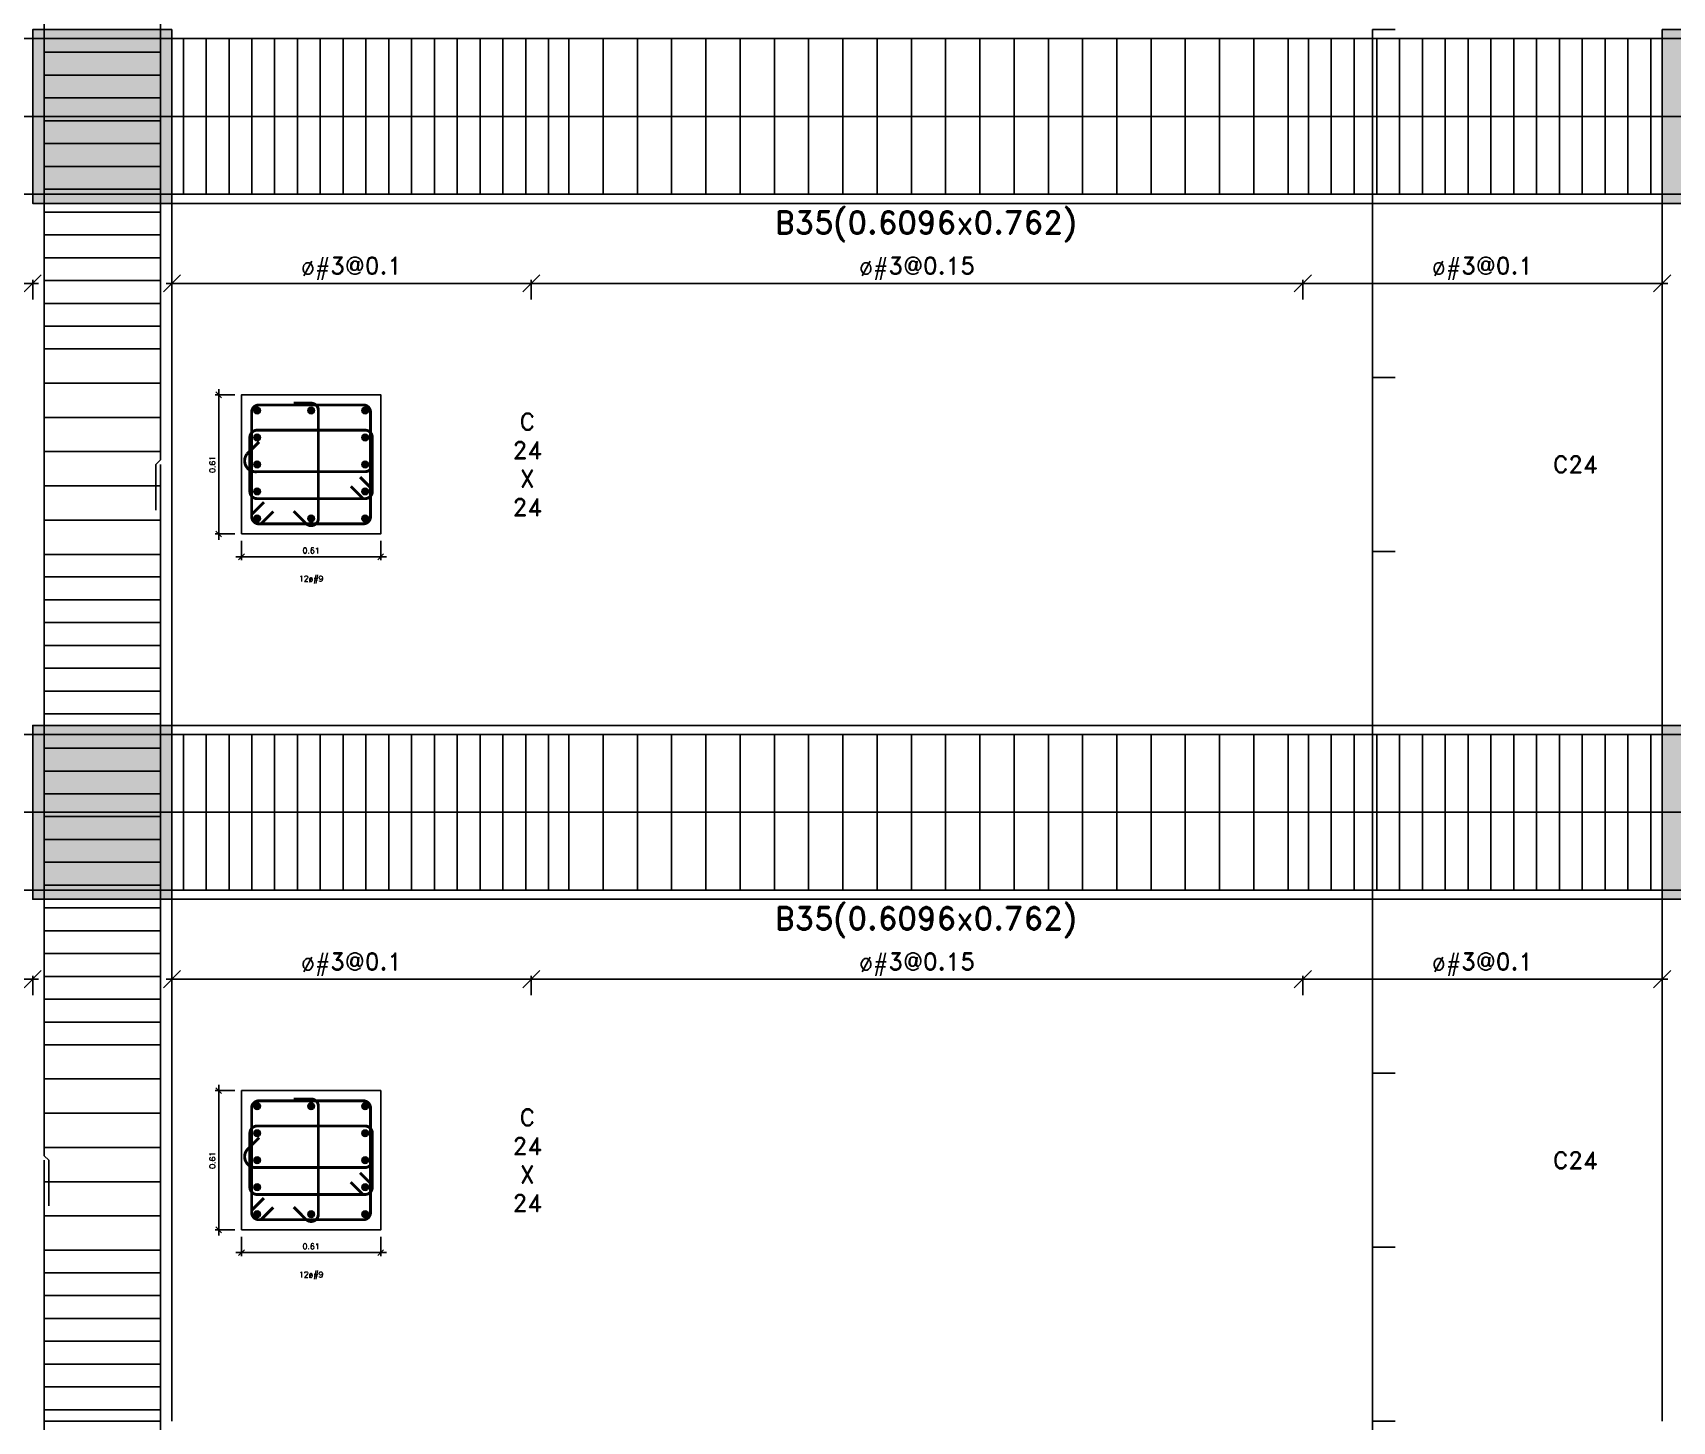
# Model space of a CAD drawing. Header units: inches. Extents: x 2674 to 28325, y -8016 to 21827.
# Drawn here: x 10751.5 to 11110.5, y -1826.6 to -1522.5 of the extents above; entities that cross this region are included whole.
import ezdxf

# ---------------------------------------------------------------- set-up
doc = ezdxf.new("R2010")
doc.units = ezdxf.units.IN
doc.header["$MEASUREMENT"] = 0
for name, color, linetype in [('Beam', 3, 'Continuous'), ('Beam elevation contour', 7, 'Continuous'), ('Beam rebar bot', 2, 'Continuous'), ('Beam rebar top', 2, 'Continuous'), ('Beam tie corner', 6, 'Continuous'), ('Beam tie mid', 4, 'Continuous'), ('Column elevation contorno', 7, 'Continuous'), ('Columns', 5, 'Continuous'), ('Dimensions', 7, 'Continuous'), ('Porticos', 7, 'Continuous'), ('Rebar long', 5, 'Continuous'), ('Rebar tie', 4, 'Continuous'), ('Texts', 7, 'Continuous')]:
    doc.layers.add(name, color=color, linetype=linetype)
doc.layers.add('Beam torsion rebar', color=7, linetype='Continuous', true_color=0xaf0000)
doc.styles.add('Letra', font='romand.shx')
doc.dimstyles.new('Dimension', dxfattribs={"dimscale": 0.083333, "dimtxt": 0.025, "dimasz": 0.025, "dimexe": 0.015, "dimexo": 0.03, "dimgap": 0.015, "dimtad": 1, "dimdec": 1, "dimzin": 0, "dimdsep": 46, "dimlunit": 4, "dimtxsty": 'Letra', "dimblk": 'OBLIQUE', "dimcen": 0.015, "dimdle": 0.025, "dimclrd": 256, "dimclre": 1, "dimclrt": 4, "dimadec": 0, "dimazin": 0, "dimtfac": 1, "dimtdec": 1, "dimtofl": 0, "dimtmove": 0, "dimatfit": 3, "dimfxl": 1, "dimtolj": 1, "dimtzin": 0, "dimarcsym": 0})

# ---------------------------------------------------------------- blocks, each defined once
blk = doc.blocks.new('_Oblique')
at = {"color": 0, "linetype": 'ByBlock', "lineweight": -2}
blk.add_line((-0.5, -0.5), (0.5, 0.5), dxfattribs=at)
blk = doc.blocks.new('*D644')
at = {"layer": 'Defpoints', "color": 0, "transparency": 16777216}
for p in [(11044.87, -1636.11), (11049.87, -1636.11), (11049.87, -1674.21)]:
    blk.add_point(p, dxfattribs=at)
at = {"layer": 'Dimensions', "color": 1, "linetype": 'ByBlock', "lineweight": -2, "transparency": 16777216}
for p, q in [((11049.87, -1636.11), (11044.87, -1636.11)), ((11049.87, -1674.21), (11044.87, -1674.21))]:
    blk.add_line(p, q, dxfattribs=at)
at = {"layer": 'Dimensions', "linetype": 'ByBlock', "lineweight": -2, "transparency": 16777216}
blk.add_line((11044.87, -1674.22), (11044.87, -1636.11), dxfattribs=at)
at = {"layer": 'Dimensions', "lineweight": -2, "transparency": 16777216, "xscale": 0.006249999999999999, "yscale": 0.006249999999999999, "zscale": 0.006249999999999999}
for p, rotation in [((11044.87, -1636.11), 90), ((11044.87, -1674.21), 270)]:
    blk.add_blockref('_Oblique', p, dxfattribs=dict(at, rotation=rotation))
at = {"layer": 'Dimensions', "color": 4, "transparency": 16777216, "insert": (11044.86, -1655.16), "char_height": 0.00625, "attachment_point": 5, "rotation": 90, "style": 'Letra'}
blk.add_mtext('\\A1;ø#3@0.1', dxfattribs=at)
blk = doc.blocks.new('*D645')
at = {"layer": 'Defpoints', "color": 0, "transparency": 16777216}
for p in [(11044.87, -1521.81), (11049.87, -1521.81), (11049.87, -1598.01)]:
    blk.add_point(p, dxfattribs=at)
at = {"layer": 'Dimensions', "color": 1, "linetype": 'ByBlock', "lineweight": -2, "transparency": 16777216}
for p, q in [((11049.87, -1521.81), (11044.87, -1521.81)), ((11049.87, -1598.01), (11044.87, -1598.01))]:
    blk.add_line(p, q, dxfattribs=at)
at = {"layer": 'Dimensions', "linetype": 'ByBlock', "lineweight": -2, "transparency": 16777216}
blk.add_line((11044.87, -1598.02), (11044.87, -1521.81), dxfattribs=at)
at = {"layer": 'Dimensions', "lineweight": -2, "transparency": 16777216, "xscale": 0.006249999999999999, "yscale": 0.006249999999999999, "zscale": 0.006249999999999999}
for p, rotation in [((11044.87, -1521.81), 90), ((11044.87, -1598.01), 270)]:
    blk.add_blockref('_Oblique', p, dxfattribs=dict(at, rotation=rotation))
at = {"layer": 'Dimensions', "color": 4, "transparency": 16777216, "insert": (11044.86, -1559.91), "char_height": 0.00625, "attachment_point": 5, "rotation": 90, "style": 'Letra'}
blk.add_mtext('\\A1;ø#3@0.1', dxfattribs=at)
blk = doc.blocks.new('*D646')
at = {"layer": 'Defpoints', "color": 0, "transparency": 16777216}
for p in [(11044.87, -1598.01), (11049.87, -1598.01), (11049.87, -1636.11)]:
    blk.add_point(p, dxfattribs=at)
at = {"layer": 'Dimensions', "color": 1, "linetype": 'ByBlock', "lineweight": -2, "transparency": 16777216}
for p, q in [((11049.87, -1598.01), (11044.87, -1598.01)), ((11049.87, -1636.11), (11044.87, -1636.11))]:
    blk.add_line(p, q, dxfattribs=at)
at = {"layer": 'Dimensions', "linetype": 'ByBlock', "lineweight": -2, "transparency": 16777216}
blk.add_line((11044.87, -1636.12), (11044.87, -1598.01), dxfattribs=at)
at = {"layer": 'Dimensions', "lineweight": -2, "transparency": 16777216, "xscale": 0.006249999999999999, "yscale": 0.006249999999999999, "zscale": 0.006249999999999999}
for p, rotation in [((11044.87, -1598.01), 90), ((11044.87, -1636.11), 270)]:
    blk.add_blockref('_Oblique', p, dxfattribs=dict(at, rotation=rotation))
at = {"layer": 'Dimensions', "color": 4, "transparency": 16777216, "insert": (11044.86, -1617.06), "char_height": 0.00625, "attachment_point": 5, "rotation": 90, "style": 'Letra'}
blk.add_mtext('\\A1;ø#3@0.15', dxfattribs=at)
blk = doc.blocks.new('*D594')
at = {"layer": 'Defpoints', "color": 0, "transparency": 16777216}
for p in [(11044.87, -1788.51), (11049.87, -1788.51), (11049.87, -1826.61)]:
    blk.add_point(p, dxfattribs=at)
at = {"layer": 'Dimensions', "color": 1, "linetype": 'ByBlock', "lineweight": -2, "transparency": 16777216}
for p, q in [((11049.87, -1788.51), (11044.87, -1788.51)), ((11049.87, -1826.61), (11044.87, -1826.61))]:
    blk.add_line(p, q, dxfattribs=at)
at = {"layer": 'Dimensions', "linetype": 'ByBlock', "lineweight": -2, "transparency": 16777216}
blk.add_line((11044.87, -1826.62), (11044.87, -1788.51), dxfattribs=at)
at = {"layer": 'Dimensions', "lineweight": -2, "transparency": 16777216, "xscale": 0.006249999999999999, "yscale": 0.006249999999999999, "zscale": 0.006249999999999999}
for p, rotation in [((11044.87, -1788.51), 90), ((11044.87, -1826.61), 270)]:
    blk.add_blockref('_Oblique', p, dxfattribs=dict(at, rotation=rotation))
at = {"layer": 'Dimensions', "color": 4, "transparency": 16777216, "insert": (11044.86, -1807.56), "char_height": 0.00625, "attachment_point": 5, "rotation": 90, "style": 'Letra'}
blk.add_mtext('\\A1;ø#3@0.1', dxfattribs=at)
blk = doc.blocks.new('*D595')
at = {"layer": 'Defpoints', "color": 0, "transparency": 16777216}
for p in [(11044.87, -1674.21), (11049.87, -1674.21), (11049.87, -1750.41)]:
    blk.add_point(p, dxfattribs=at)
at = {"layer": 'Dimensions', "color": 1, "linetype": 'ByBlock', "lineweight": -2, "transparency": 16777216}
for p, q in [((11049.87, -1674.21), (11044.87, -1674.21)), ((11049.87, -1750.41), (11044.87, -1750.41))]:
    blk.add_line(p, q, dxfattribs=at)
at = {"layer": 'Dimensions', "linetype": 'ByBlock', "lineweight": -2, "transparency": 16777216}
blk.add_line((11044.87, -1750.42), (11044.87, -1674.21), dxfattribs=at)
at = {"layer": 'Dimensions', "lineweight": -2, "transparency": 16777216, "xscale": 0.006249999999999999, "yscale": 0.006249999999999999, "zscale": 0.006249999999999999}
for p, rotation in [((11044.87, -1674.21), 90), ((11044.87, -1750.41), 270)]:
    blk.add_blockref('_Oblique', p, dxfattribs=dict(at, rotation=rotation))
at = {"layer": 'Dimensions', "color": 4, "transparency": 16777216, "insert": (11044.86, -1712.31), "char_height": 0.00625, "attachment_point": 5, "rotation": 90, "style": 'Letra'}
blk.add_mtext('\\A1;ø#3@0.1', dxfattribs=at)
blk = doc.blocks.new('*D596')
at = {"layer": 'Defpoints', "color": 0, "transparency": 16777216}
for p in [(11044.87, -1750.41), (11049.87, -1750.41), (11049.87, -1788.51)]:
    blk.add_point(p, dxfattribs=at)
at = {"layer": 'Dimensions', "color": 1, "linetype": 'ByBlock', "lineweight": -2, "transparency": 16777216}
for p, q in [((11049.87, -1750.41), (11044.87, -1750.41)), ((11049.87, -1788.51), (11044.87, -1788.51))]:
    blk.add_line(p, q, dxfattribs=at)
at = {"layer": 'Dimensions', "linetype": 'ByBlock', "lineweight": -2, "transparency": 16777216}
blk.add_line((11044.87, -1788.52), (11044.87, -1750.41), dxfattribs=at)
at = {"layer": 'Dimensions', "lineweight": -2, "transparency": 16777216, "xscale": 0.006249999999999999, "yscale": 0.006249999999999999, "zscale": 0.006249999999999999}
for p, rotation in [((11044.87, -1750.41), 90), ((11044.87, -1788.51), 270)]:
    blk.add_blockref('_Oblique', p, dxfattribs=dict(at, rotation=rotation))
at = {"layer": 'Dimensions', "color": 4, "transparency": 16777216, "insert": (11044.86, -1769.46), "char_height": 0.00625, "attachment_point": 5, "rotation": 90, "style": 'Letra'}
blk.add_mtext('\\A1;ø#3@0.15', dxfattribs=at)
blk = doc.blocks.new('*D598')
at = {"layer": 'Defpoints', "color": 0, "transparency": 16777216}
for p in [(11044.87, -1826.61), (11049.87, -1826.61), (11049.87, -1902.81)]:
    blk.add_point(p, dxfattribs=at)
at = {"layer": 'Dimensions', "color": 1, "linetype": 'ByBlock', "lineweight": -2, "transparency": 16777216}
for p, q in [((11049.87, -1826.61), (11044.87, -1826.61)), ((11049.87, -1902.81), (11044.87, -1902.81))]:
    blk.add_line(p, q, dxfattribs=at)
at = {"layer": 'Dimensions', "linetype": 'ByBlock', "lineweight": -2, "transparency": 16777216}
blk.add_line((11044.87, -1902.82), (11044.87, -1826.61), dxfattribs=at)
at = {"layer": 'Dimensions', "lineweight": -2, "transparency": 16777216, "xscale": 0.006249999999999999, "yscale": 0.006249999999999999, "zscale": 0.006249999999999999}
for p, rotation in [((11044.87, -1826.61), 90), ((11044.87, -1902.81), 270)]:
    blk.add_blockref('_Oblique', p, dxfattribs=dict(at, rotation=rotation))
at = {"layer": 'Dimensions', "color": 4, "transparency": 16777216, "insert": (11044.86, -1864.71), "char_height": 0.00625, "attachment_point": 5, "rotation": 90, "style": 'Letra'}
blk.add_mtext('\\A1;ø#3@0.1', dxfattribs=at)
blk = doc.blocks.new('*D28')
at = {"color": 1, "linetype": 'ByBlock', "lineweight": -2, "transparency": 16777216}
for p, q in [((-0.3348, 0.3048), (-0.4198, 0.3048)), ((-0.3348, -0.3048), (-0.4198, -0.3048))]:
    blk.add_line(p, q, dxfattribs=at)
at = {"linetype": 'ByBlock', "lineweight": -2, "transparency": 16777216}
blk.add_line((-0.4048, -0.3298), (-0.4048, 0.3298), dxfattribs=at)
at = {"layer": 'Defpoints', "transparency": 16777216}
for p in [(-0.4048, 0.3048), (-0.3048, 0.3048), (-0.3048, -0.3048)]:
    blk.add_point(p, dxfattribs=at)
at = {"lineweight": -2, "transparency": 16777216, "xscale": 0.025, "yscale": 0.025, "zscale": 0.025}
for p, rotation in [((-0.4048, 0.3048), 90), ((-0.4048, -0.3048), 270)]:
    blk.add_blockref('_Oblique', p, dxfattribs=dict(at, rotation=rotation))
at = {"color": 4, "transparency": 16777216, "insert": (-0.4198, 0), "char_height": 0.025, "attachment_point": 8, "rotation": 90, "style": 'Letra'}
blk.add_mtext('0.61', dxfattribs=at)
blk = doc.blocks.new('*D29')
at = {"color": 1, "linetype": 'ByBlock', "lineweight": -2, "transparency": 16777216}
for p, q in [((-0.3048, -0.3348), (-0.3048, -0.4198)), ((0.3048, -0.3348), (0.3048, -0.4198))]:
    blk.add_line(p, q, dxfattribs=at)
at = {"linetype": 'ByBlock', "lineweight": -2, "transparency": 16777216}
blk.add_line((-0.3298, -0.4048), (0.3298, -0.4048), dxfattribs=at)
at = {"layer": 'Defpoints', "transparency": 16777216}
for p in [(-0.3048, -0.3048), (0.3048, -0.3048), (0.3048, -0.4048)]:
    blk.add_point(p, dxfattribs=at)
at = {"lineweight": -2, "transparency": 16777216, "xscale": 0.025, "yscale": 0.025, "zscale": 0.025, "rotation": 180}
blk.add_blockref('_Oblique', (-0.3048, -0.4048), dxfattribs=at)
at = {"lineweight": -2, "transparency": 16777216, "xscale": 0.025, "yscale": 0.025, "zscale": 0.025}
blk.add_blockref('_Oblique', (0.3048, -0.4048), dxfattribs=at)
at = {"color": 4, "transparency": 16777216, "insert": (0, -0.3898), "char_height": 0.025, "attachment_point": 8, "style": 'Letra'}
blk.add_mtext('0.61', dxfattribs=at)
blk = doc.blocks.new('#9')
blk.add_hatch(color=256).paths.add_polyline_path([(0.0143, 0, 1), (-0.0143, 0, 1)])
at = {"color": 0}
blk.add_circle((0, 0), 0.0143, dxfattribs=at)
blk = doc.blocks.new('*D173')
at = {"linetype": 'ByBlock', "lineweight": -2, "transparency": 16777216}
blk.add_line((715.6367, 13.5184), (717.2606, 13.5184), dxfattribs=at)
at = {"color": 1, "linetype": 'ByBlock', "lineweight": -2, "transparency": 16777216}
for p, q in [((715.6617, 13.4484), (715.6617, 13.5334)), ((717.2356, 13.4484), (717.2356, 13.5334))]:
    blk.add_line(p, q, dxfattribs=at)
at = {"layer": 'Defpoints', "transparency": 16777216}
for p in [(717.2356, 13.5184), (715.6617, 13.4184), (717.2356, 13.4184)]:
    blk.add_point(p, dxfattribs=at)
at = {"lineweight": -2, "transparency": 16777216, "xscale": 0.075, "yscale": 0.075, "zscale": 0.075, "rotation": 180}
blk.add_blockref('_Oblique', (715.6617, 13.5184), dxfattribs=at)
at = {"lineweight": -2, "transparency": 16777216, "xscale": 0.075, "yscale": 0.075, "zscale": 0.075}
blk.add_blockref('_Oblique', (717.2356, 13.5184), dxfattribs=at)
at = {"color": 4, "transparency": 16777216, "insert": (716.44865, 13.5334), "char_height": 0.075, "attachment_point": 8, "style": 'Letra'}
blk.add_mtext('ø#3@0.1', dxfattribs=at)
blk = doc.blocks.new('FB 24 X 30')
blk.add_hatch(color=256).paths.add_polyline_path([(0.3048, 0.381), (-0.3048, 0.381), (-0.3048, -0.381), (0.3048, -0.381)])
at = {"color": 0}
blk.add_lwpolyline([(0.3048, 0.381), (-0.3048, 0.381), (-0.3048, -0.381), (0.3048, -0.381)], close=True, dxfattribs=at)
blk = doc.blocks.new('*D175')
at = {"linetype": 'ByBlock', "lineweight": -2, "transparency": 16777216}
blk.add_line((717.8202, 13.5184), (719.4442, 13.5184), dxfattribs=at)
at = {"color": 1, "linetype": 'ByBlock', "lineweight": -2, "transparency": 16777216}
for p, q in [((717.8452, 13.4484), (717.8452, 13.5334)), ((719.4192, 13.4484), (719.4192, 13.5334))]:
    blk.add_line(p, q, dxfattribs=at)
at = {"layer": 'Defpoints', "transparency": 16777216}
for p in [(719.4192, 13.5184), (717.8452, 13.4184), (719.4192, 13.4184)]:
    blk.add_point(p, dxfattribs=at)
at = {"lineweight": -2, "transparency": 16777216, "xscale": 0.075, "yscale": 0.075, "zscale": 0.075, "rotation": 180}
blk.add_blockref('_Oblique', (717.8452, 13.5184), dxfattribs=at)
at = {"lineweight": -2, "transparency": 16777216, "xscale": 0.075, "yscale": 0.075, "zscale": 0.075}
blk.add_blockref('_Oblique', (719.4192, 13.5184), dxfattribs=at)
at = {"color": 4, "transparency": 16777216, "insert": (718.6322, 13.5334), "char_height": 0.075, "attachment_point": 8, "style": 'Letra'}
blk.add_mtext('ø#3@0.1', dxfattribs=at)
blk = doc.blocks.new('*D176')
at = {"linetype": 'ByBlock', "lineweight": -2, "transparency": 16777216}
blk.add_line((722.7742, 13.5184), (724.3981, 13.5184), dxfattribs=at)
at = {"color": 1, "linetype": 'ByBlock', "lineweight": -2, "transparency": 16777216}
for p, q in [((722.7992, 13.4484), (722.7992, 13.5334)), ((724.3731, 13.4484), (724.3731, 13.5334))]:
    blk.add_line(p, q, dxfattribs=at)
at = {"layer": 'Defpoints', "transparency": 16777216}
for p in [(724.3731, 13.5184), (722.7992, 13.4184), (724.3731, 13.4184)]:
    blk.add_point(p, dxfattribs=at)
at = {"lineweight": -2, "transparency": 16777216, "xscale": 0.075, "yscale": 0.075, "zscale": 0.075, "rotation": 180}
blk.add_blockref('_Oblique', (722.7992, 13.5184), dxfattribs=at)
at = {"lineweight": -2, "transparency": 16777216, "xscale": 0.075, "yscale": 0.075, "zscale": 0.075}
blk.add_blockref('_Oblique', (724.3731, 13.5184), dxfattribs=at)
at = {"color": 4, "transparency": 16777216, "insert": (723.58615, 13.5334), "char_height": 0.075, "attachment_point": 8, "style": 'Letra'}
blk.add_mtext('ø#3@0.1', dxfattribs=at)
blk = doc.blocks.new('*D177')
at = {"linetype": 'ByBlock', "lineweight": -2, "transparency": 16777216}
blk.add_line((719.3942, 13.5184), (722.8242, 13.5184), dxfattribs=at)
at = {"color": 1, "linetype": 'ByBlock', "lineweight": -2, "transparency": 16777216}
for p, q in [((719.4192, 13.4484), (719.4192, 13.5334)), ((722.7992, 13.4484), (722.7992, 13.5334))]:
    blk.add_line(p, q, dxfattribs=at)
at = {"layer": 'Defpoints', "transparency": 16777216}
for p in [(722.7992, 13.5184), (719.4192, 13.4184), (722.7992, 13.4184)]:
    blk.add_point(p, dxfattribs=at)
at = {"lineweight": -2, "transparency": 16777216, "xscale": 0.075, "yscale": 0.075, "zscale": 0.075, "rotation": 180}
blk.add_blockref('_Oblique', (719.4192, 13.5184), dxfattribs=at)
at = {"lineweight": -2, "transparency": 16777216, "xscale": 0.075, "yscale": 0.075, "zscale": 0.075}
blk.add_blockref('_Oblique', (722.7992, 13.5184), dxfattribs=at)
at = {"color": 4, "transparency": 16777216, "insert": (721.1092, 13.5334), "char_height": 0.075, "attachment_point": 8, "style": 'Letra'}
blk.add_mtext('ø#3@0.15', dxfattribs=at)
blk = doc.blocks.new('FB 30 X 30')
blk.add_hatch(color=256).paths.add_polyline_path([(0.381, 0.381), (-0.381, 0.381), (-0.381, -0.381), (0.381, -0.381)])
at = {"color": 0}
blk.add_lwpolyline([(0.381, 0.381), (-0.381, 0.381), (-0.381, -0.381), (0.381, -0.381)], close=True, dxfattribs=at)
blk = doc.blocks.new('*D192')
at = {"color": 1, "linetype": 'ByBlock', "lineweight": -2, "transparency": 16777216}
for p, q in [((715.6617, 10.4004), (715.6617, 10.4854)), ((717.2356, 10.4004), (717.2356, 10.4854))]:
    blk.add_line(p, q, dxfattribs=at)
at = {"linetype": 'ByBlock', "lineweight": -2, "transparency": 16777216}
blk.add_line((715.6367, 10.4704), (717.2606, 10.4704), dxfattribs=at)
at = {"layer": 'Defpoints', "transparency": 16777216}
for p in [(717.2356, 10.4704), (715.6617, 10.3704), (717.2356, 10.3704)]:
    blk.add_point(p, dxfattribs=at)
at = {"lineweight": -2, "transparency": 16777216, "xscale": 0.075, "yscale": 0.075, "zscale": 0.075, "rotation": 180}
blk.add_blockref('_Oblique', (715.6617, 10.4704), dxfattribs=at)
at = {"lineweight": -2, "transparency": 16777216, "xscale": 0.075, "yscale": 0.075, "zscale": 0.075}
blk.add_blockref('_Oblique', (717.2356, 10.4704), dxfattribs=at)
at = {"color": 4, "transparency": 16777216, "insert": (716.44865, 10.4854), "char_height": 0.075, "attachment_point": 8, "style": 'Letra'}
blk.add_mtext('ø#3@0.1', dxfattribs=at)
blk = doc.blocks.new('*D194')
at = {"color": 1, "linetype": 'ByBlock', "lineweight": -2, "transparency": 16777216}
for p, q in [((717.8452, 10.4004), (717.8452, 10.4854)), ((719.4192, 10.4004), (719.4192, 10.4854))]:
    blk.add_line(p, q, dxfattribs=at)
at = {"linetype": 'ByBlock', "lineweight": -2, "transparency": 16777216}
blk.add_line((717.8202, 10.4704), (719.4442, 10.4704), dxfattribs=at)
at = {"layer": 'Defpoints', "transparency": 16777216}
for p in [(719.4192, 10.4704), (717.8452, 10.3704), (719.4192, 10.3704)]:
    blk.add_point(p, dxfattribs=at)
at = {"lineweight": -2, "transparency": 16777216, "xscale": 0.075, "yscale": 0.075, "zscale": 0.075, "rotation": 180}
blk.add_blockref('_Oblique', (717.8452, 10.4704), dxfattribs=at)
at = {"lineweight": -2, "transparency": 16777216, "xscale": 0.075, "yscale": 0.075, "zscale": 0.075}
blk.add_blockref('_Oblique', (719.4192, 10.4704), dxfattribs=at)
at = {"color": 4, "transparency": 16777216, "insert": (718.6322, 10.4854), "char_height": 0.075, "attachment_point": 8, "style": 'Letra'}
blk.add_mtext('ø#3@0.1', dxfattribs=at)
blk = doc.blocks.new('*D195')
at = {"color": 1, "linetype": 'ByBlock', "lineweight": -2, "transparency": 16777216}
for p, q in [((722.7992, 10.4004), (722.7992, 10.4854)), ((724.3731, 10.4004), (724.3731, 10.4854))]:
    blk.add_line(p, q, dxfattribs=at)
at = {"linetype": 'ByBlock', "lineweight": -2, "transparency": 16777216}
blk.add_line((722.7742, 10.4704), (724.3981, 10.4704), dxfattribs=at)
at = {"layer": 'Defpoints', "transparency": 16777216}
for p in [(724.3731, 10.4704), (722.7992, 10.3704), (724.3731, 10.3704)]:
    blk.add_point(p, dxfattribs=at)
at = {"lineweight": -2, "transparency": 16777216, "xscale": 0.075, "yscale": 0.075, "zscale": 0.075, "rotation": 180}
blk.add_blockref('_Oblique', (722.7992, 10.4704), dxfattribs=at)
at = {"lineweight": -2, "transparency": 16777216, "xscale": 0.075, "yscale": 0.075, "zscale": 0.075}
blk.add_blockref('_Oblique', (724.3731, 10.4704), dxfattribs=at)
at = {"color": 4, "transparency": 16777216, "insert": (723.58615, 10.4854), "char_height": 0.075, "attachment_point": 8, "style": 'Letra'}
blk.add_mtext('ø#3@0.1', dxfattribs=at)
blk = doc.blocks.new('*D196')
at = {"color": 1, "linetype": 'ByBlock', "lineweight": -2, "transparency": 16777216}
for p, q in [((719.4192, 10.4004), (719.4192, 10.4854)), ((722.7992, 10.4004), (722.7992, 10.4854))]:
    blk.add_line(p, q, dxfattribs=at)
at = {"linetype": 'ByBlock', "lineweight": -2, "transparency": 16777216}
blk.add_line((719.3942, 10.4704), (722.8242, 10.4704), dxfattribs=at)
at = {"layer": 'Defpoints', "transparency": 16777216}
for p in [(722.7992, 10.4704), (719.4192, 10.3704), (722.7992, 10.3704)]:
    blk.add_point(p, dxfattribs=at)
at = {"lineweight": -2, "transparency": 16777216, "xscale": 0.075, "yscale": 0.075, "zscale": 0.075, "rotation": 180}
blk.add_blockref('_Oblique', (719.4192, 10.4704), dxfattribs=at)
at = {"lineweight": -2, "transparency": 16777216, "xscale": 0.075, "yscale": 0.075, "zscale": 0.075}
blk.add_blockref('_Oblique', (722.7992, 10.4704), dxfattribs=at)
at = {"color": 4, "transparency": 16777216, "insert": (721.1092, 10.4854), "char_height": 0.075, "attachment_point": 8, "style": 'Letra'}
blk.add_mtext('ø#3@0.15', dxfattribs=at)
blk = doc.blocks.new('C 24 X 24')
at = {"layer": 'Columns'}
blk.add_lwpolyline([(-0.3048, -0.3048), (0.3048, -0.3048), (0.3048, 0.3048), (-0.3048, 0.3048)], close=True, dxfattribs=at)
at = {"layer": 'Rebar tie'}
for points in [[(-0.2065, -0.1657, 0.0127, 0.0127, 0), (-0.2604, -0.2196, 0.0127, 0.0127, 0), (-0.2604, -0.2286, 0.0127, 0.0127, 0.414214), (-0.2286, -0.2604, 0.0127, 0.0127, 0), (0.2286, -0.2604, 0.0127, 0.0127, 0.414214), (0.2604, -0.2286, 0.0127, 0.0127, 0), (0.2604, 0.2286, 0.0127, 0.0127, 0.414214), (0.2286, 0.2604, 0.0127, 0.0127, 0), (-0.2286, 0.2604, 0.0127, 0.0127, 0.414214), (-0.2604, 0.2286, 0.0127, 0.0127, 0), (-0.2604, -0.2286, 0.0127, 0.0127, 0.414214), (-0.2286, -0.2604, 0.0127, 0.0127, 0), (-0.2196, -0.2604, 0.0127, 0.0127, 0), (-0.1657, -0.2065, 0.0127, 0.0127, 0)], [(-0.0763, -0.205, 0.0127, 0.0127, 0), (-0.0225, -0.2589, 0.0127, 0.0127, 0.668179), (0.0318, -0.2364, 0.0127, 0.0127, 0), (0.0318, 0.2364, 0.0127, 0.0127, 0.414214), (0, 0.2682, 0.0127, 0.0127, 0), (-0.0762, 0.2682, 0.0127, 0.0127, 0)], [(0.2143, -0.0554, 0.0127, 0.0127, 0), (0.2682, -0.1092, 0.0127, 0.0127, 0), (0.2682, -0.1182, 0.0127, 0.0127, -0.414214), (0.2364, -0.15, 0.0127, 0.0127, 0), (-0.2364, -0.15, 0.0127, 0.0127, -0.414214), (-0.2682, -0.1182, 0.0127, 0.0127, 0), (-0.2682, 0.1182, 0.0127, 0.0127, -0.414214), (-0.2364, 0.15, 0.0127, 0.0127, 0), (0.2364, 0.15, 0.0127, 0.0127, -0.414214), (0.2682, 0.1182, 0.0127, 0.0127, 0), (0.2682, -0.1182, 0.0127, 0.0127, -0.414214), (0.2364, -0.15, 0.0127, 0.0127, 0), (0.2275, -0.15, 0.0127, 0.0127, 0), (0.1736, -0.0961, 0.0127, 0.0127, 0)], [(-0.2275, 0.0988, 0.0127, 0.0127, 0), (-0.2813, 0.0449, 0.0127, 0.0127, 0.668179), (-0.2364, -0.0318, 0.0127, 0.0127, 0), (0.2364, -0.0318, 0.0127, 0.0127, 0.414214), (0.2682, 0, 0.0127, 0.0127, 0), (0.2682, 0.0762, 0.0127, 0.0127, 0)]]:
    blk.add_lwpolyline(points, format="xyseb", dxfattribs=at)
at = {"layer": 'Rebar long', "color": 0}
for p in [(-0.2364, 0.2364), (0, 0.2364), (0.2364, 0.2364), (-0.2364, 0.1182), (0.2364, 0.1182), (-0.2364, 0), (0.2364, 0), (-0.2364, -0.1182), (0.2364, -0.1182), (-0.2364, -0.2364), (0, -0.2364), (0.2364, -0.2364)]:
    blk.add_blockref('#9', p, dxfattribs=at)
at = {"layer": 'Texts', "insert": (0, -0.5048), "char_height": 0.025, "width": 0.056717, "attachment_point": 5, "style": 'Letra'}
blk.add_mtext('12ø#9', dxfattribs=at)
at = {"layer": 'Dimensions'}
for p2, distance, picture, middle in [((-0.3048, 0.3048), 0.1, '*D28', (-0.4048, 0)), ((0.3048, -0.3048), -0.1, '*D29', (0, -0.4048))]:
    dim = blk.add_aligned_dim(p1=(-0.3048, -0.3048), p2=p2, distance=distance, dimstyle='Dimension', override={"dimtxt": 0.025, "dimasz": 0.025, "dimpost": '<>'}, dxfattribs=at)
    dim.commit()
    dim.dimension.update_dxf_attribs({"geometry": picture, "text_midpoint": middle})
blk = doc.blocks.new('B33-B34-B35-B36-Story4')
at = {"layer": 'Beam elevation contour'}
blk.add_lwpolyline([(717.8452, 13.8684), (724.3731, 13.8684)], dxfattribs=at)
at = {"layer": 'Beam rebar bot'}
blk.add_lwpolyline([(732.8728, 14.2084), (732.8728, 13.9084), (702.188, 13.9084), (702.188, 14.2084)], dxfattribs=at)
at = {"layer": 'Beam rebar top'}
blk.add_lwpolyline([(702.208, 14.2904), (702.208, 14.5904), (732.8928, 14.5904), (732.8928, 14.2904)], dxfattribs=at)
at = {"layer": 'Beam tie corner'}
for points in [[(717.8952, 14.5904), (717.8952, 13.9084)], [(717.9952, 14.5904), (717.9952, 13.9084)], [(718.0952, 14.5904), (718.0952, 13.9084)], [(718.1952, 14.5904), (718.1952, 13.9084)], [(718.2952, 14.5904), (718.2952, 13.9084)], [(718.3952, 14.5904), (718.3952, 13.9084)], [(718.4952, 14.5904), (718.4952, 13.9084)], [(718.5952, 14.5904), (718.5952, 13.9084)], [(718.6952, 14.5904), (718.6952, 13.9084)], [(718.7952, 14.5904), (718.7952, 13.9084)], [(718.8952, 14.5904), (718.8952, 13.9084)], [(718.9952, 14.5904), (718.9952, 13.9084)], [(719.0952, 14.5904), (719.0952, 13.9084)], [(719.1952, 14.5904), (719.1952, 13.9084)], [(719.2952, 14.5904), (719.2952, 13.9084)], [(719.3952, 14.5904), (719.3952, 13.9084)], [(722.8231, 14.5904), (722.8231, 13.9084)], [(722.9231, 14.5904), (722.9231, 13.9084)], [(723.0231, 14.5904), (723.0231, 13.9084)], [(723.1231, 14.5904), (723.1231, 13.9084)], [(723.2231, 14.5904), (723.2231, 13.9084)], [(723.3231, 14.5904), (723.3231, 13.9084)], [(723.4231, 14.5904), (723.4231, 13.9084)], [(723.5231, 14.5904), (723.5231, 13.9084)], [(723.6231, 14.5904), (723.6231, 13.9084)], [(723.7231, 14.5904), (723.7231, 13.9084)], [(723.8231, 14.5904), (723.8231, 13.9084)], [(723.9231, 14.5904), (723.9231, 13.9084)], [(724.0231, 14.5904), (724.0231, 13.9084)], [(724.1231, 14.5904), (724.1231, 13.9084)], [(724.2231, 14.5904), (724.2231, 13.9084)], [(724.3231, 14.5904), (724.3231, 13.9084)]]:
    blk.add_lwpolyline(points, dxfattribs=at)
at = {"layer": 'Beam tie mid'}
for points in [[(719.4952, 14.5904), (719.4952, 13.9084)], [(719.5842, 14.5904), (719.5842, 13.9084)], [(719.7342, 14.5904), (719.7342, 13.9084)], [(719.8842, 14.5904), (719.8842, 13.9084)], [(720.0342, 14.5904), (720.0342, 13.9084)], [(720.1842, 14.5904), (720.1842, 13.9084)], [(720.3342, 14.5904), (720.3342, 13.9084)], [(720.4842, 14.5904), (720.4842, 13.9084)], [(720.6342, 14.5904), (720.6342, 13.9084)], [(720.7842, 14.5904), (720.7842, 13.9084)], [(720.9342, 14.5904), (720.9342, 13.9084)], [(721.0842, 14.5904), (721.0842, 13.9084)], [(721.2342, 14.5904), (721.2342, 13.9084)], [(721.3842, 14.5904), (721.3842, 13.9084)], [(721.5342, 14.5904), (721.5342, 13.9084)], [(721.6842, 14.5904), (721.6842, 13.9084)], [(721.8342, 14.5904), (721.8342, 13.9084)], [(721.9842, 14.5904), (721.9842, 13.9084)], [(722.1342, 14.5904), (722.1342, 13.9084)], [(722.2842, 14.5904), (722.2842, 13.9084)], [(722.4342, 14.5904), (722.4342, 13.9084)], [(722.5842, 14.5904), (722.5842, 13.9084)], [(722.7342, 14.5904), (722.7342, 13.9084)]]:
    blk.add_lwpolyline(points, dxfattribs=at)
at = {"layer": 'Beam torsion rebar'}
blk.add_lwpolyline([(702.188, 14.2494), (732.8928, 14.2494)], dxfattribs=at)
at = {"layer": 'Beam', "color": 0}
for name, p in [('FB 24 X 30', (717.5404, 14.2494)), ('FB 30 X 30', (724.7541, 14.2494))]:
    blk.add_blockref(name, p, dxfattribs=at)
at = {"layer": 'Texts', "insert": (721.1472, 13.7684), "char_height": 0.1, "width": 0.056717, "attachment_point": 5, "style": 'Letra'}
blk.add_mtext('B35(0.6096x0.762)', dxfattribs=at)
at = {"layer": 'Dimensions'}
for p1, p2, text, picture, middle in [((715.6617, 13.4184), (717.2356, 13.4184), 'ø#3@0.1', '*D173', (716.4487, 13.5184)), ((717.8452, 13.4184), (719.4192, 13.4184), 'ø#3@0.1', '*D175', (718.6322, 13.5184)), ((719.4192, 13.4184), (722.7992, 13.4184), 'ø#3@0.15', '*D177', (721.1092, 13.5184)), ((722.7992, 13.4184), (724.3731, 13.4184), 'ø#3@0.1', '*D176', (723.5861, 13.5184))]:
    dim = blk.add_aligned_dim(p1=p1, p2=p2, distance=0.1, text=text, dimstyle='Dimension', override={"dimtxt": 0.075, "dimasz": 0.075, "dimpost": '<>'}, dxfattribs=at)
    dim.commit()
    dim.dimension.update_dxf_attribs({"geometry": picture, "text_midpoint": middle})
blk = doc.blocks.new('B33-B34-B35-B36-Story3')
at = {"layer": 'Beam elevation contour'}
for points in [[(717.8452, 11.5824), (724.3731, 11.5824)], [(717.8452, 10.8204), (724.3731, 10.8204)]]:
    blk.add_lwpolyline(points, dxfattribs=at)
at = {"layer": 'Beam rebar bot'}
blk.add_lwpolyline([(732.8728, 11.1604), (732.8728, 10.8604), (702.188, 10.8604), (702.188, 11.1604)], dxfattribs=at)
at = {"layer": 'Beam rebar top'}
blk.add_lwpolyline([(702.208, 11.2424), (702.208, 11.5424), (732.8928, 11.5424), (732.8928, 11.2424)], dxfattribs=at)
at = {"layer": 'Beam tie corner'}
for points in [[(717.8952, 11.5424), (717.8952, 10.8604)], [(717.9952, 11.5424), (717.9952, 10.8604)], [(718.0952, 11.5424), (718.0952, 10.8604)], [(718.1952, 11.5424), (718.1952, 10.8604)], [(718.2952, 11.5424), (718.2952, 10.8604)], [(718.3952, 11.5424), (718.3952, 10.8604)], [(718.4952, 11.5424), (718.4952, 10.8604)], [(718.5952, 11.5424), (718.5952, 10.8604)], [(718.6952, 11.5424), (718.6952, 10.8604)], [(718.7952, 11.5424), (718.7952, 10.8604)], [(718.8952, 11.5424), (718.8952, 10.8604)], [(718.9952, 11.5424), (718.9952, 10.8604)], [(719.0952, 11.5424), (719.0952, 10.8604)], [(719.1952, 11.5424), (719.1952, 10.8604)], [(719.2952, 11.5424), (719.2952, 10.8604)], [(719.3952, 11.5424), (719.3952, 10.8604)], [(722.8231, 11.5424), (722.8231, 10.8604)], [(722.9231, 11.5424), (722.9231, 10.8604)], [(723.0231, 11.5424), (723.0231, 10.8604)], [(723.1231, 11.5424), (723.1231, 10.8604)], [(723.2231, 11.5424), (723.2231, 10.8604)], [(723.3231, 11.5424), (723.3231, 10.8604)], [(723.4231, 11.5424), (723.4231, 10.8604)], [(723.5231, 11.5424), (723.5231, 10.8604)], [(723.6231, 11.5424), (723.6231, 10.8604)], [(723.7231, 11.5424), (723.7231, 10.8604)], [(723.8231, 11.5424), (723.8231, 10.8604)], [(723.9231, 11.5424), (723.9231, 10.8604)], [(724.0231, 11.5424), (724.0231, 10.8604)], [(724.1231, 11.5424), (724.1231, 10.8604)], [(724.2231, 11.5424), (724.2231, 10.8604)], [(724.3231, 11.5424), (724.3231, 10.8604)]]:
    blk.add_lwpolyline(points, dxfattribs=at)
at = {"layer": 'Beam tie mid'}
for points in [[(719.4952, 11.5424), (719.4952, 10.8604)], [(719.5842, 11.5424), (719.5842, 10.8604)], [(719.7342, 11.5424), (719.7342, 10.8604)], [(719.8842, 11.5424), (719.8842, 10.8604)], [(720.0342, 11.5424), (720.0342, 10.8604)], [(720.1842, 11.5424), (720.1842, 10.8604)], [(720.3342, 11.5424), (720.3342, 10.8604)], [(720.4842, 11.5424), (720.4842, 10.8604)], [(720.6342, 11.5424), (720.6342, 10.8604)], [(720.7842, 11.5424), (720.7842, 10.8604)], [(720.9342, 11.5424), (720.9342, 10.8604)], [(721.0842, 11.5424), (721.0842, 10.8604)], [(721.2342, 11.5424), (721.2342, 10.8604)], [(721.3842, 11.5424), (721.3842, 10.8604)], [(721.5342, 11.5424), (721.5342, 10.8604)], [(721.6842, 11.5424), (721.6842, 10.8604)], [(721.8342, 11.5424), (721.8342, 10.8604)], [(721.9842, 11.5424), (721.9842, 10.8604)], [(722.1342, 11.5424), (722.1342, 10.8604)], [(722.2842, 11.5424), (722.2842, 10.8604)], [(722.4342, 11.5424), (722.4342, 10.8604)], [(722.5842, 11.5424), (722.5842, 10.8604)], [(722.7342, 11.5424), (722.7342, 10.8604)]]:
    blk.add_lwpolyline(points, dxfattribs=at)
at = {"layer": 'Beam torsion rebar'}
blk.add_lwpolyline([(702.188, 11.2014), (732.8928, 11.2014)], dxfattribs=at)
at = {"layer": 'Beam', "color": 0}
for name, p in [('FB 24 X 30', (717.5404, 11.2014)), ('FB 30 X 30', (724.7541, 11.2014))]:
    blk.add_blockref(name, p, dxfattribs=at)
at = {"layer": 'Texts', "insert": (721.1472, 10.7204), "char_height": 0.1, "width": 0.056717, "attachment_point": 5, "style": 'Letra'}
blk.add_mtext('B35(0.6096x0.762)', dxfattribs=at)
at = {"layer": 'Dimensions'}
for p1, p2, text, picture, middle in [((715.6617, 10.3704), (717.2356, 10.3704), 'ø#3@0.1', '*D192', (716.4487, 10.4704)), ((717.8452, 10.3704), (719.4192, 10.3704), 'ø#3@0.1', '*D194', (718.6322, 10.4704)), ((719.4192, 10.3704), (722.7992, 10.3704), 'ø#3@0.15', '*D196', (721.1092, 10.4704)), ((722.7992, 10.3704), (724.3731, 10.3704), 'ø#3@0.1', '*D195', (723.5861, 10.4704))]:
    dim = blk.add_aligned_dim(p1=p1, p2=p2, distance=0.1, text=text, dimstyle='Dimension', override={"dimtxt": 0.075, "dimasz": 0.075, "dimpost": '<>'}, dxfattribs=at)
    dim.commit()
    dim.dimension.update_dxf_attribs({"geometry": picture, "text_midpoint": middle})

msp = doc.modelspace()

# ---------------------------------------------------------------- linework, layer by layer
at = {"layer": 'Beam rebar bot'}
for points in [[(10779.43, -1312.26), (10779.43, -1616.06)], [(10753.95, -1464.66), (10753.95, -1768.46)], [(10778.43, -1617.06), (10779.43, -1616.06)], [(10778.43, -1617.06), (10778.43, -1627.06)], [(10779.43, -1617.06), (10779.43, -1920.86)], [(10754.95, -1769.46), (10753.95, -1768.46)], [(10753.95, -1769.46), (10753.95, -2073.26)], [(10754.95, -1769.46), (10754.95, -1779.46)]]:
    msp.add_lwpolyline(points, dxfattribs=at)
at = {"layer": 'Beam tie corner'}
for points in [[(10753.95, -1526.81), (10779.43, -1526.81)], [(10753.95, -1531.81), (10779.43, -1531.81)], [(10753.95, -1536.81), (10779.43, -1536.81)], [(10753.95, -1541.81), (10779.43, -1541.81)], [(10753.95, -1546.81), (10779.43, -1546.81)], [(10753.95, -1551.81), (10779.43, -1551.81)], [(10753.95, -1556.81), (10779.43, -1556.81)], [(10753.95, -1561.81), (10779.43, -1561.81)], [(10753.95, -1566.81), (10779.43, -1566.81)], [(10753.95, -1571.81), (10779.43, -1571.81)], [(10753.95, -1576.81), (10779.43, -1576.81)], [(10753.95, -1581.81), (10779.43, -1581.81)], [(10753.95, -1586.81), (10779.43, -1586.81)], [(10753.95, -1646.71), (10779.43, -1646.71)], [(10753.95, -1651.71), (10779.43, -1651.71)], [(10753.95, -1656.71), (10779.43, -1656.71)], [(10753.95, -1661.71), (10779.43, -1661.71)], [(10753.95, -1666.71), (10779.43, -1666.71)], [(10753.95, -1671.71), (10779.43, -1671.71)], [(10753.95, -1674.21), (10779.43, -1674.21)], [(10753.95, -1679.21), (10779.43, -1679.21)], [(10753.95, -1684.21), (10779.43, -1684.21)], [(10753.95, -1689.21), (10779.43, -1689.21)], [(10753.95, -1694.21), (10779.43, -1694.21)], [(10753.95, -1699.21), (10779.43, -1699.21)], [(10753.95, -1704.21), (10779.43, -1704.21)], [(10753.95, -1709.21), (10779.43, -1709.21)], [(10753.95, -1714.21), (10779.43, -1714.21)], [(10753.95, -1719.21), (10779.43, -1719.21)], [(10753.95, -1724.21), (10779.43, -1724.21)], [(10753.95, -1729.21), (10779.43, -1729.21)], [(10753.95, -1734.21), (10779.43, -1734.21)], [(10753.95, -1739.21), (10779.43, -1739.21)], [(10753.95, -1799.11), (10779.43, -1799.11)], [(10753.95, -1804.11), (10779.43, -1804.11)], [(10753.95, -1809.11), (10779.43, -1809.11)], [(10753.95, -1814.11), (10779.43, -1814.11)], [(10753.95, -1819.11), (10779.43, -1819.11)], [(10753.95, -1824.11), (10779.43, -1824.11)], [(10753.95, -1826.61), (10779.43, -1826.61)]]:
    msp.add_lwpolyline(points, dxfattribs=at)
at = {"layer": 'Beam tie mid'}
for points in [[(10753.95, -1591.76), (10779.43, -1591.76)], [(10753.95, -1599.26), (10779.43, -1599.26)], [(10753.95, -1606.76), (10779.43, -1606.76)], [(10753.95, -1614.26), (10779.43, -1614.26)], [(10753.95, -1621.76), (10779.43, -1621.76)], [(10753.95, -1629.26), (10779.43, -1629.26)], [(10753.95, -1636.76), (10779.43, -1636.76)], [(10753.95, -1641.71), (10779.43, -1641.71)], [(10753.95, -1744.16), (10779.43, -1744.16)], [(10753.95, -1751.66), (10779.43, -1751.66)], [(10753.95, -1759.16), (10779.43, -1759.16)], [(10753.95, -1766.66), (10779.43, -1766.66)], [(10753.95, -1774.16), (10779.43, -1774.16)], [(10753.95, -1781.66), (10779.43, -1781.66)], [(10753.95, -1789.16), (10779.43, -1789.16)], [(10753.95, -1794.11), (10779.43, -1794.11)]]:
    msp.add_lwpolyline(points, dxfattribs=at)
at = {"layer": 'Column elevation contorno'}
for points in [[(10781.93, -1674.21), (10781.93, -1559.91)], [(11108.33, -1674.21), (11108.33, -1559.91)], [(10781.93, -1826.61), (10781.93, -1712.31)], [(11108.33, -1826.61), (11108.33, -1712.31)]]:
    msp.add_lwpolyline(points, dxfattribs=at)

# ---------------------------------------------------------------- block references
at = {"layer": 'Dimensions', "color": 0, "xscale": 49.99999999999999, "yscale": 49.99999999999999, "zscale": 49.99999999999999}
for p in [(10812.41, -1617.06), (10812.41, -1769.46)]:
    msp.add_blockref('C 24 X 24', p, dxfattribs=at)
at = {"layer": 'Porticos', "color": 0, "xscale": 49.99999999999999, "yscale": 49.99999999999999, "zscale": 49.99999999999999}
for name in ['B33-B34-B35-B36-Story4', 'B33-B34-B35-B36-Story3']:
    msp.add_blockref(name, (-25110.33, -2253.33), dxfattribs=at)

# ---------------------------------------------------------------- texts
at = {"layer": 'Texts', "char_height": 3.75, "width": 2.8358, "attachment_point": 5, "style": 'Letra'}
for s, insert in [('C 24 X 24', (10859.77, -1617.06)), ('C24', (11089.28, -1617.06)), ('C 24 X 24', (10859.77, -1769.46)), ('C24', (11089.28, -1769.46))]:
    msp.add_mtext(s, dxfattribs=dict(at, insert=insert))

# ---------------------------------------------------------------- dimensions: what is measured, and where the dimension line sits
at = {"layer": 'Dimensions'}
for p1, p2, text, picture, middle in [((11049.87, -1598.01), (11049.87, -1521.81), 'ø#3@0.1', '*D645', (11044.86, -1559.91)), ((11049.87, -1636.11), (11049.87, -1598.01), 'ø#3@0.15', '*D646', (11044.86, -1617.06)), ((11049.87, -1674.21), (11049.87, -1636.11), 'ø#3@0.1', '*D644', (11044.86, -1655.16)), ((11049.87, -1750.41), (11049.87, -1674.21), 'ø#3@0.1', '*D595', (11044.86, -1712.31)), ((11049.87, -1788.51), (11049.87, -1750.41), 'ø#3@0.15', '*D596', (11044.86, -1769.46)), ((11049.87, -1826.61), (11049.87, -1788.51), 'ø#3@0.1', '*D594', (11044.86, -1807.56)), ((11049.87, -1902.81), (11049.87, -1826.61), 'ø#3@0.1', '*D598', (11044.86, -1864.71))]:
    dim = msp.add_aligned_dim(p1=p1, p2=p2, distance=5, text=text, dimstyle='Dimension', override={"dimscale": 0.083333, "dimtxt": 0.075, "dimasz": 0.075, "dimpost": '<>'}, dxfattribs=at)
    dim.commit()
    dim.dimension.update_dxf_attribs({"geometry": picture, "text_midpoint": middle})

doc.saveas('drawing.dxf')
